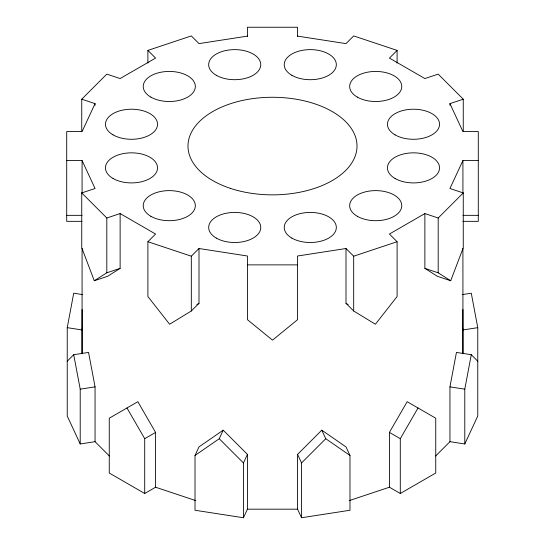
<?xml version="1.0" encoding="UTF-8"?>
<svg xmlns="http://www.w3.org/2000/svg" width="545" height="545" viewBox="0 0 545 545"><rect width="100%" height="100%" fill="white"/><g stroke="black" fill="none" stroke-linecap="round" stroke-linejoin="round"><path stroke-width="0.82" d="M462.957 353.562L462.923 309.492M82.077 309.492L82.036 353.562M109.375 456.002L95.055 441.675L80.21 443.971L67.233 416.012L67.233 327.661L73.718 293.21L82.751 294.607M82.622 326.666L82.002 329.95L67.233 327.661M435.625 456.002L449.945 441.675L449.945 386.868L456.438 352.417L471.282 354.713L477.767 361.206M449.945 441.675L464.79 443.971L464.79 389.164L471.282 354.713M463.257 192.937L438.187 218.007L424.875 213.565L424.875 268.372L437.41 276.308L450.722 280.743L463.257 247.737L463.257 192.937L449.945 188.495L462.923 160.537L478.292 160.537M81.743 131.229L81.743 99.19L95.055 103.625L82.077 131.59L66.708 131.59L66.708 221.338L82.077 221.338M195.021 455.45L199 446.88L223.212 430.162L247.43 454.373L247.43 509.18L243.452 517.75L195.021 510.256L195.021 455.45L219.24 438.725L223.212 430.162M243.452 517.75L243.452 462.943L247.43 454.373M464.79 443.971L477.767 416.012L477.767 327.661L471.282 293.21L462.242 294.613M389.423 487.216L389.423 432.41L407.149 401.706L435.741 418.213L435.741 473.019L400.289 493.491L389.423 487.216L349.216 500.617M400.289 493.491L400.289 438.684L418.015 407.98M81.743 99.19L106.813 74.12L120.125 78.555L155.577 58.09L147.893 50.406L191.315 35.929L199 43.614L247.43 36.12M424.875 213.565L389.423 234.037L397.107 241.721L397.107 296.528L375.396 324.234L353.685 310.997L353.685 256.191L346 248.513L297.57 256.007L297.57 319.683L272.5 340.148L247.43 319.683L247.43 256.007L199 248.513L199 303.32L191.315 310.997L169.604 324.234L147.893 296.528L147.893 241.721L155.577 234.037L120.125 213.565L106.813 218.007L81.743 192.937L95.055 188.495L82.077 160.537L66.708 160.537M67.233 361.206L73.718 354.713L88.562 352.417L95.055 386.868L95.055 441.675M191.315 310.997L191.315 256.191L199 248.513M297.57 36.12L346 43.614L353.685 35.929L397.107 50.406L389.423 58.09L424.875 78.555L438.187 74.12L463.257 99.19L463.257 131.229M297.57 454.373L321.788 430.162L346.027 446.948L349.979 455.45L349.979 510.256L301.548 517.75L297.57 509.18L297.57 454.373L301.548 462.943L301.548 517.75M301.548 462.943L325.76 438.725L321.788 430.162M81.743 192.937L81.743 247.737L94.278 280.743L106.813 272.807L120.125 268.372L120.125 213.565M120.125 268.372L107.59 276.308L94.278 280.743M196.827 304.641L199 303.32M144.711 493.491L144.711 438.684L155.577 432.41L137.851 401.706L109.259 418.213L109.259 473.019L144.711 493.491L155.577 487.216L195.784 500.617M449.945 105.314L449.945 103.625L463.257 99.19M353.685 256.191L397.107 241.721M80.21 443.971L80.21 389.164L95.055 386.868M477.767 327.661L462.984 329.95L462.364 326.673M66.708 215.343L82.077 215.343M462.923 215.343L478.292 215.343M462.923 221.338L478.292 221.338L478.292 131.59L462.923 131.59L449.945 103.625M247.43 264.877L297.57 264.877M247.43 509.18L297.57 509.18M449.945 386.868L464.79 389.164M424.875 268.372L438.187 272.807L450.722 280.743M147.893 241.721L191.315 256.191M389.423 432.41L400.289 438.684M346 248.513L346 303.32L348.173 304.641M325.76 438.725L349.979 455.45M346 303.32L353.685 310.997M219.24 438.725L243.452 462.943M126.985 407.98L144.711 438.684M73.718 354.713L80.21 389.164M462.923 160.537L462.923 193.421M462.923 248.363L462.923 353.814M438.187 218.007L438.187 272.807M397.107 50.406L397.107 63.05M297.57 36.522L297.57 27.25L247.43 27.25L247.43 36.522M155.577 432.41L155.577 487.216M147.893 50.406L147.893 63.05M106.813 218.007L106.813 272.807M95.055 103.625L95.055 105.314M82.077 160.537L82.077 193.421M82.077 248.363L82.077 353.814M113.088 178.508A26.044 15.035 0 0 0 156.66 171.764A26.044 15.035 0 0 0 124.757 153.349A26.044 15.035 0 0 0 113.088 178.508M230.242 188.318A84.509 48.791 0 0 0 357.009 146.06A84.509 48.791 0 0 0 230.242 103.809A84.509 48.791 0 0 0 230.242 188.318M395.084 134.881A26.044 15.035 0 0 0 438.657 128.143A26.044 15.035 0 0 0 406.761 109.729A26.044 15.035 0 0 0 395.084 134.881M113.088 134.881A26.044 15.035 0 0 0 156.66 128.143A26.044 15.035 0 0 0 124.757 109.729A26.044 15.035 0 0 0 113.088 134.881M357.302 97.105A26.044 15.035 0 0 0 400.875 90.361A26.044 15.035 0 0 0 368.979 71.947A26.044 15.035 0 0 0 357.302 97.105M291.861 75.292A26.044 15.035 0 0 0 335.441 68.547A26.044 15.035 0 0 0 303.538 50.133A26.044 15.035 0 0 0 291.861 75.292M216.304 75.292A26.044 15.035 0 0 0 259.876 68.547A26.044 15.035 0 0 0 227.98 50.133A26.044 15.035 0 0 0 216.304 75.292M357.302 216.29A26.044 15.035 0 0 0 400.875 209.546A26.044 15.035 0 0 0 368.979 191.132A26.044 15.035 0 0 0 357.302 216.29M395.084 178.508A26.044 15.035 0 0 0 438.657 171.764A26.044 15.035 0 0 0 406.761 153.349A26.044 15.035 0 0 0 395.084 178.508M291.861 238.097A26.044 15.035 0 0 0 335.441 231.359A26.044 15.035 0 0 0 303.538 212.945A26.044 15.035 0 0 0 291.861 238.097M216.304 238.097A26.044 15.035 0 0 0 259.876 231.359A26.044 15.035 0 0 0 227.98 212.945A26.044 15.035 0 0 0 216.304 238.097M150.863 216.29A26.044 15.035 0 0 0 194.442 209.546A26.044 15.035 0 0 0 162.539 191.132A26.044 15.035 0 0 0 150.863 216.29M150.863 97.105A26.044 15.035 0 0 0 194.442 90.361A26.044 15.035 0 0 0 162.539 71.947A26.044 15.035 0 0 0 150.863 97.105"/></g></svg>
